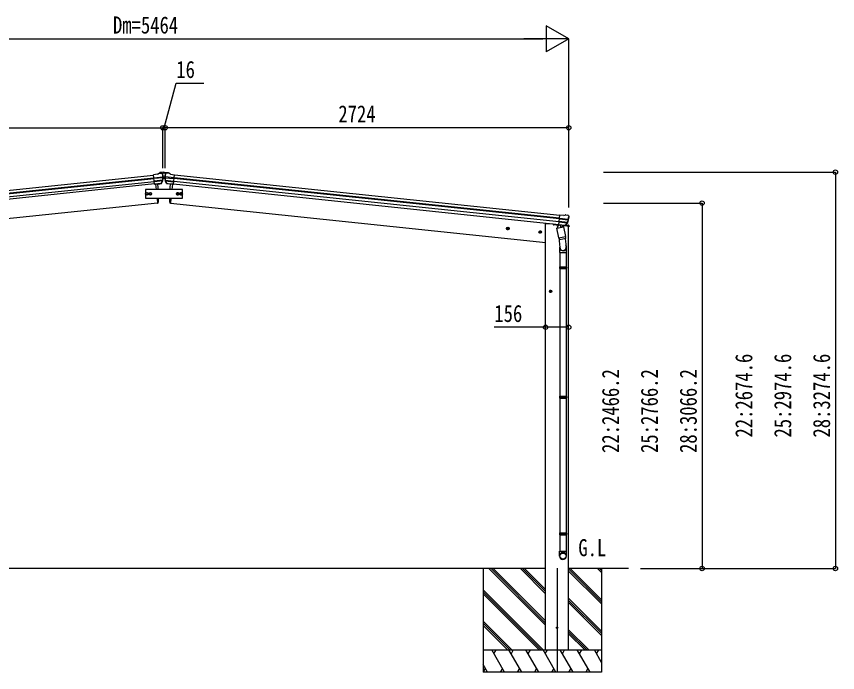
# Model space of a CAD drawing. Units: millimetres, scale not verified. Extents: x -14718 to 14718, y -10395 to 10395.
# Drawn here: x -9010 to -3467, y -6040 to -1612 of the extents above; entities that cross this region are included whole.
import ezdxf
from ezdxf.enums import TextEntityAlignment as Align

# ---------------------------------------------------------------- set-up
doc = ezdxf.new("R2010")
doc.units = ezdxf.units.MM
doc.header["$LTSCALE"] = 50
for name, color, linetype in [('0-2_USER1', 3, 'Continuous'), ('0-3_YKK_12', 2, 'Continuous'), ('0-4_YKK_13', 4, 'Continuous'), ('0-5_YKK_A1', 4, 'Continuous'), ('0-6_YKK_D', 6, 'Continuous')]:
    doc.layers.add(name, color=color, linetype=linetype)
doc.styles.add('ＭＳ ゴシック', font='')
doc.styles.get('ＭＳ ゴシック').set_extended_font_data('MS Gothic')

msp = doc.modelspace()

# ---------------------------------------------------------------- linework, layer by layer
at = {"layer": '0-3_YKK_12'}
msp.add_line((-5359.83, -5335), (-5359.83, -6040), dxfattribs=at)
at = {"layer": '0-4_YKK_13'}
for p, q in [((-8057.21, -2677.25), (-8083.73, -2680.04)), ((-8076.95, -2744.59), (-8083.73, -2680.04)), ((-8081.57, -2700.57), (-8021.84, -2694.29)), ((-8021.36, -2700.16), (-8080.96, -2706.42)), ((-8017.59, -2661.91), (-8041.73, -2664.02)), ((-8030.89, -2668.45), (-8030.9, -2668.45)), ((-8027.23, -2669.54), (-8027.23, -2669.54)), ((-8027.23, -2669.54), (-8022.91, -2673.04)), ((-8022.91, -2673.04), (-8022.05, -2673.73)), ((-8020.66, -2677.43), (-8020.97, -2675.58)), ((-8019.61, -2703.41), (-8007.57, -2703.41)), ((-8017.59, -2661.91), (-8009.59, -2661.91)), ((-8012.33, -2666.63), (-8011.49, -2666.63)), ((-8012.33, -2699.33), (-8011.49, -2699.33)), ((-8009.59, -2661.91), (-7985.45, -2664.02)), ((-8006.6, -2677.43), (-8006.3, -2675.58)), ((-8005.91, -2700.16), (-7946.3, -2706.42)), ((-7945.69, -2700.57), (-8005.43, -2694.29)), ((-8004.36, -2673.04), (-8005.22, -2673.73)), ((-8000.04, -2669.54), (-8004.36, -2673.04)), ((-8000.04, -2669.54), (-8000.03, -2669.54)), ((-7996.37, -2668.45), (-7996.37, -2668.45)), ((-7982.09, -2669.85), (-7985.45, -2664.02)), ((-7982.09, -2670.06), (-7982.09, -2669.85)), ((-7970.05, -2677.25), (-7943.53, -2680.04)), ((-7950.32, -2744.59), (-7943.53, -2680.04)), ((-8022.19, -2716.91), (-8079.23, -2722.91)), ((-8023.58, -2721.57), (-8078.76, -2727.37)), ((-8033.59, -2739.81), (-8076.97, -2744.37)), ((-8076.95, -2744.59), (-8067, -2743.55)), ((-8070.07, -2743.87), (-8066.4, -2778.7)), ((-8067, -2743.55), (-8066.73, -2743.61)), ((-8066.73, -2743.61), (-8041.4, -2740.95)), ((-8041.4, -2740.95), (-8041.15, -2740.83)), ((-8041.15, -2740.83), (-8033.45, -2740.02)), ((-8032.14, -2738.15), (-8022.69, -2719.85)), ((-8031.09, -2738.58), (-8020.97, -2720.32)), ((-7996.17, -2738.58), (-8006.3, -2720.32)), ((-8005.07, -2716.91), (-7948.04, -2722.91)), ((-7995.12, -2738.15), (-8004.57, -2719.85)), ((-8003.68, -2721.57), (-7948.51, -2727.37)), ((-7986.12, -2740.83), (-7993.81, -2740.02)), ((-7993.67, -2739.81), (-7950.29, -2744.37)), ((-7985.87, -2740.95), (-7986.12, -2740.83)), ((-7960.53, -2743.61), (-7985.87, -2740.95)), ((-7957.2, -2743.87), (-7960.86, -2778.7)), ((-7960.26, -2743.55), (-7960.53, -2743.61)), ((-7950.32, -2744.59), (-7960.26, -2743.55)), ((-8060.1, -2838.7), (-8056.68, -2871.26)), ((-8056.68, -2871.26), (-8054.62, -2870.97)), ((-7970.59, -2871.26), (-7972.64, -2870.97)), ((-7967.17, -2838.7), (-7970.59, -2871.26)), ((-5348.57, -3018.05), (-5341.78, -2953.49)), ((-5284.95, -2986.14), (-5344.56, -2979.88)), ((-5343.94, -2974.02), (-5284.2, -2980.3)), ((-5315.26, -2956.28), (-5341.78, -2953.49)), ((-5287.69, -2953.15), (-5287.69, -2953.15)), ((-5284.33, -2954.97), (-5284.33, -2954.97)), ((-5284.33, -2954.97), (-5280.83, -2959.29)), ((-5280.83, -2959.29), (-5280.13, -2960.15)), ((-5279.55, -2964.06), (-5279.46, -2962.18)), ((-5386.81, -3011.1), (-5386.39, -3014.33)), ((-5352.69, -3021.73), (-5381.95, -3018.65)), ((-5360.78, -3040.12), (-5315.9, -3030.98)), ((-5347.42, -3105.77), (-5360.78, -3040.12)), ((-5349.33, -3016.65), (-5360.53, -3033.57)), ((-5360.53, -3033.57), (-5359.26, -3039.81)), ((-5348.4, -3016.46), (-5349.33, -3016.65)), ((-5348.57, -3018.05), (-5338.62, -3019.09)), ((-5305.17, -3022.38), (-5348.54, -3017.82)), ((-5291.58, -3006.63), (-5346.76, -3000.83)), ((-5345.02, -3018.51), (-5346.59, -3018.35)), ((-5289.26, -3002.36), (-5346.29, -2996.36)), ((-5307.48, -3022.46), (-5345.02, -3018.51)), ((-5338.88, -3019.54), (-5335.96, -3033.89)), ((-5338.62, -3019.09), (-5338.37, -3019.21)), ((-5338.37, -3019.21), (-5313.04, -3021.87)), ((-5309.74, -3024.78), (-5334.49, -3034.53)), ((-5318.08, -3028.06), (-5317.42, -3031.29)), ((-5315.9, -3030.98), (-5302.54, -3096.64)), ((-5313.04, -3021.87), (-5312.76, -3021.81)), ((-5312.76, -3021.81), (-5305.07, -3022.62)), ((-5278.94, -3029.48), (-5312.67, -3025.93)), ((-5309.27, -3022.92), (-5309.13, -3023.65)), ((-5305.92, -3022.62), (-5307.48, -3022.46)), ((-5303.4, -3021.06), (-5290.36, -3005.13)), ((-5302.46, -3021.7), (-5288.77, -3005.94)), ((-5299.35, -3018.28), (-5282.5, -3020.05)), ((-5279.84, -3022.65), (-5278.94, -3029.48)), ((-5347.86, -3103.63), (-5341.2, -3171.38)), ((-5347.42, -3105.77), (-5302.54, -3096.64)), ((-5300.06, -3108.89), (-5302.56, -3096.64)), ((-5347.41, -3105.77), (-5344.87, -3118.24)), ((-5301.61, -3111.25), (-5342.57, -3119.58)), ((-5304.95, -3111.93), (-5299.39, -3167.65)), ((-5300.28, -3110.28), (-5300.28, -3110.28)), ((-5343.24, -3170.15), (-5343.24, -3204.81)), ((-5343.24, -3204.81), (-5297.24, -3204.81)), ((-5341.24, -3204.81), (-5341.24, -3301.55)), ((-5299.24, -3204.81), (-5299.24, -3301.55)), ((-5297.24, -3204.81), (-5297.24, -3170.46)), ((-5343.24, -3303.55), (-5342.24, -3301.55)), ((-5343.24, -3303.55), (-5297.24, -3303.55)), ((-5343.24, -3303.55), (-5343.24, -3311.55)), ((-5343.24, -3311.55), (-5297.24, -3311.55)), ((-5343.24, -3311.55), (-5342.24, -3313.55)), ((-5342.24, -3301.55), (-5298.24, -3301.55)), ((-5342.24, -3313.55), (-5298.24, -3313.55)), ((-5341.24, -3313.55), (-5341.24, -4175.25)), ((-5299.24, -3313.55), (-5299.24, -4175.25)), ((-5297.24, -3303.55), (-5298.24, -3301.55)), ((-5343.24, -4177.25), (-5342.24, -4175.25)), ((-5343.24, -4177.25), (-5297.24, -4177.25)), ((-5343.24, -4177.25), (-5343.24, -4185.25)), ((-5343.24, -4185.25), (-5297.24, -4185.25)), ((-5343.24, -4185.25), (-5342.24, -4187.25)), ((-5342.24, -4175.25), (-5298.24, -4175.25)), ((-5342.24, -4187.25), (-5298.24, -4187.25)), ((-5341.24, -4187.25), (-5341.24, -5097.94)), ((-5299.24, -4187.25), (-5299.24, -5097.94)), ((-5297.24, -4177.25), (-5298.24, -4175.25)), ((-5343.24, -5099.94), (-5342.24, -5097.94)), ((-5342.24, -5097.94), (-5298.24, -5097.94)), ((-5297.24, -5099.94), (-5298.24, -5097.94)), ((-5343.24, -5099.94), (-5297.24, -5099.94)), ((-5343.24, -5099.94), (-5343.24, -5107.94)), ((-5343.24, -5107.94), (-5297.24, -5107.94)), ((-5343.24, -5107.94), (-5342.24, -5109.94)), ((-5342.24, -5109.94), (-5298.24, -5109.94)), ((-5341.24, -5109.94), (-5341.24, -5219.94)), ((-5299.24, -5109.94), (-5299.24, -5219.94)), ((-5343.24, -5254.08), (-5343.24, -5219.94)), ((-5343.24, -5219.94), (-5297.24, -5219.94)), ((-5297.24, -5254.08), (-5297.24, -5219.94))]:
    msp.add_line(p, q, dxfattribs=at)
for points in [[(-8057.21, -2677.25), (-8045.61, -2670.28), (-8045.61, -2670.28)], [(-8045.09, -2670.03), (-8045.09, -2669.85), (-8041.73, -2664.02)], [(-8044.38, -2669.87), (-8044.38, -2669.87), (-8030.9, -2668.45)], [(-8014.85, -2665.79), (-8015.69, -2665.79), (-8015.69, -2666.63), (-8014.85, -2666.63)], [(-8014.85, -2698.49), (-8015.69, -2698.49), (-8015.69, -2699.33), (-8014.85, -2699.33)], [(-8013.17, -2664.95), (-8013.17, -2664.11), (-8014.01, -2664.11), (-8014.01, -2664.95)], [(-8014.01, -2667.47), (-8014.01, -2668.31), (-8013.17, -2668.31), (-8013.17, -2667.47)], [(-8013.17, -2697.65), (-8013.17, -2696.81), (-8014.01, -2696.81), (-8014.01, -2697.65)], [(-8014.01, -2700.17), (-8014.01, -2701.01), (-8013.17, -2701.01), (-8013.17, -2700.17)], [(-8011.49, -2666.63), (-8011.49, -2665.79), (-8012.33, -2665.79)], [(-8011.49, -2699.33), (-8011.49, -2698.49), (-8012.33, -2698.49)], [(-7982.88, -2669.87), (-7982.88, -2669.87), (-7996.37, -2668.45)], [(-7970.05, -2677.25), (-7981.65, -2670.28), (-7981.65, -2670.28)], [(-5315.26, -2956.28), (-5302.47, -2951.88), (-5302.46, -2951.87)], [(-5301.18, -2951.73), (-5301.18, -2951.73), (-5287.69, -2953.15)], [(-5297.24, -3303.55), (-5297.24, -3311.55), (-5298.24, -3313.55)], [(-5297.24, -4177.25), (-5297.24, -4185.25), (-5298.24, -4187.25)], [(-5297.24, -5099.94), (-5297.24, -5107.94), (-5298.24, -5109.94)]]:
    msp.add_lwpolyline(points, dxfattribs=at)
for points in [[(-7888.8, -2838.7), (-7888.8, -2778.7), (-8138.8, -2778.7), (-8138.8, -2838.7)], [(-8136.81, -2808.71), (-8133.05, -2802.21), (-8125.55, -2802.21), (-8121.8, -2808.71), (-8125.55, -2815.21), (-8133.05, -2815.21)], [(-8113.31, -2808.71), (-8109.55, -2802.21), (-8102.05, -2802.21), (-8098.3, -2808.71), (-8102.05, -2815.21), (-8109.55, -2815.21)], [(-7914.3, -2808.7), (-7918.05, -2802.2), (-7925.55, -2802.2), (-7929.31, -2808.7), (-7925.55, -2815.2), (-7918.05, -2815.2)], [(-7890.8, -2808.7), (-7894.55, -2802.2), (-7902.05, -2802.2), (-7905.81, -2808.7), (-7902.05, -2815.2), (-7894.55, -2815.2)]]:
    msp.add_lwpolyline(points, close=True, dxfattribs=at)
for centre, radius in [((-8013.59, -2666.21), 3.5), ((-8013.59, -2698.91), 3.5), ((-8129.3, -2808.71), 8.5), ((-8129.3, -2808.71), 7.7), ((-8129.3, -2808.71), 6.5), ((-8105.8, -2808.71), 8.5), ((-8105.8, -2808.71), 7.7), ((-8105.8, -2808.71), 6.5), ((-7921.8, -2808.7), 8.5), ((-7921.8, -2808.7), 7.7), ((-7921.8, -2808.7), 6.5), ((-7898.3, -2808.7), 8.5), ((-7898.3, -2808.7), 7.7), ((-7898.3, -2808.7), 6.5), ((-5359.83, -5737.5), 4.5)]:
    msp.add_circle(centre, radius, dxfattribs=at)
for centre, radius, start, end in [((-8044.07, -2672.85), 3, 96.02369, 120.97631), ((-8030.37, -2673.42), 5, 51.04426, 95.95574), ((-8214.22, -2699.08), 192.44, 1.4271, 6.57578), ((-8221.55, -2698.55), 200.2, 354.20009, 359.53883), ((-7976.56, -2692.18), 45.32, 182.67122, 185.64518), ((-8021.17, -2701.5), 1.35, 95.1605, 97.91927), ((-8018.56, -2699.94), 2.74, 179.02151, 184.43412), ((-8221.55, -2698.55), 202, 354.13916, 6), ((-8014.85, -2664.95), 0.84, 270, 0), ((-8014.85, -2667.47), 0.84, 0, 90), ((-8014.85, -2697.65), 0.84, 270, 0), ((-8014.85, -2700.17), 0.84, 0, 90), ((-8012.33, -2664.95), 0.84, 180, 270), ((-8012.33, -2667.47), 0.84, 90, 180), ((-8012.33, -2697.65), 0.84, 180, 270), ((-8012.33, -2700.17), 0.84, 90, 180), ((-7805.71, -2698.55), 202, 174, 185.86084), ((-8008.7, -2699.94), 2.74, 355.56588, 0.97849), ((-8006.09, -2701.5), 1.35, 82.08073, 84.8395), ((-7805.71, -2698.55), 200.2, 180.46117, 185.79991), ((-8050.7, -2692.18), 45.32, 354.35482, 357.32878), ((-7813.05, -2699.08), 192.44, 173.42422, 178.5729), ((-7996.89, -2673.42), 5, 84.04426, 128.95574), ((-7983.2, -2672.85), 3, 59.02369, 83.97631), ((-8951.28, -2831.05), 900, 3.33427, 5.64987), ((-8033.71, -2737.13), 2.99, 285.2717, 331.00739), ((-8025.36, -2718.47), 3, 332.69111, 354.20009), ((-8023.59, -2718.87), 3, 331, 354.13916), ((-8003.67, -2718.87), 3, 185.86084, 209), ((-8001.91, -2718.47), 3, 185.79991, 207.30889), ((-7993.56, -2737.13), 2.99, 208.99261, 254.7283), ((-7075.98, -2831.05), 900, 174.35013, 176.66573), ((-8055.04, -2868), 3, 278, 357.63919), ((-8951.28, -2831.05), 900, 357.63919, 359.51266), ((-7075.98, -2831.05), 900, 180.48734, 182.36081), ((-7972.22, -2868), 3, 182.36081, 262), ((-5301.49, -2954.71), 3, 84.02369, 108.97631), ((-5480.44, -2942.94), 200.2, 342.20009, 347.53883), ((-5480.44, -2942.94), 202, 342.13916, 354), ((-5288.22, -2958.12), 5, 39.04426, 83.95574), ((-5285.05, -2987.49), 1.35, 83.1605, 85.91927), ((-5282.18, -2986.51), 2.74, 167.02151, 172.43412), ((-5239.48, -2987.65), 45.32, 170.67122, 173.64518), ((-5473.37, -2944.99), 192.44, 349.4271, 354.57578), ((-5381.43, -3013.68), 5, 187.5, 264), ((-5346.53, -3017.85), 0.5, 228.73754, 264), ((-5339.47, -3019.7), 0.604, 15.29405, 86.90158), ((-5334.97, -3033.61), 1.03, 195.53431, 297.46103), ((-5310.11, -3023.85), 1, 291.5, 11.5), ((-5308.78, -3022.82), 0.5, 84, 191.5), ((-5305.87, -3022.12), 0.5, 264, 299.26246), ((-5304.72, -3019.74), 2.99, 273.2717, 319.00739), ((-5292.68, -3003.23), 3, 320.69111, 342.20009), ((-5291.03, -3003.98), 3, 319, 342.13916), ((-5282.81, -3023.04), 3, 7.5, 84), ((-5342.97, -3117.62), 2, 198.03157, 281.5), ((-5302.01, -3109.29), 2, 281.5, 330.09038), ((-5301.97, -3109.31), 1.95, 330.02234, 12.45983), ((-5327.24, -3170.46), 30, 0, 2.54858)]:
    msp.add_arc(centre, radius, start, end, dxfattribs=at)
for centre, major_axis, ratio, start_param, end_param in [((-8022.92, -2677.04), (-0.87, 5.91), 0.020485, 0.671432, 1.5691306), ((-8028.31, -2672.52), (5.88, -1.31), 0.24881, 0.460585, 0.4641038), ((-8023.94, -2676.07), (-2.34, 1.9), 0.995767, 3.9859716, 4.712389), ((-8219.25, -2720.49), (-20.92, 199.05), 0.994373, 4.7113789, 4.7277536), ((-8003.33, -2676.07), (2.34, 1.9), 0.995767, 1.5707963, 2.2972137), ((-7808.02, -2720.49), (20.92, 199.05), 0.994373, 1.5554317, 1.5718064), ((-7998.95, -2672.52), (-5.88, -1.31), 0.24881, 5.8190815, 5.8226003), ((-8004.34, -2677.04), (0.87, 5.91), 0.020485, 4.7140547, 5.6117533), ((-8033.91, -2736.83), (-0.11, 3), 0.642905, 3.2459383, 4.203928), ((-8033.77, -2737.03), (1.66, -2.51), 0.997631, 5.8041905, 5.8929484), ((-8033.85, -2736.92), (3.53, -2.11), 0.650902, 5.2561448, 5.3289554), ((-8031.47, -2736.57), (1.08, 3.13), 0.040856, 2.1135035, 2.1416249), ((-7995.79, -2736.57), (-1.08, 3.13), 0.040856, 4.1415604, 4.1696818), ((-7993.36, -2736.83), (0.11, 3), 0.642905, 2.0792573, 3.037247), ((-7993.42, -2736.92), (-3.53, -2.11), 0.650902, 0.9542299, 1.0270405), ((-7993.49, -2737.03), (-1.66, -2.51), 0.997631, 0.3902369, 0.4789948), ((-5482.75, -2964.89), (20.92, 199.05), 0.994373, 4.7113789, 4.7277536), ((-5281.67, -2963.2), (0.38, 5.97), 0.020485, 0.671432, 1.5691306), ((-5286.01, -2957.66), (5.48, -2.51), 0.24881, 0.460585, 0.4641038), ((-5282.47, -2962.04), (-1.9, 2.34), 0.995767, 3.9859716, 4.712389), ((-5304.85, -3019.4), (0.51, 2.96), 0.642905, 3.2459383, 4.203928), ((-5304.76, -3019.63), (1.1, -2.8), 0.997631, 5.8041905, 5.8929484), ((-5304.81, -3019.51), (3.02, -2.79), 0.650902, 5.2561448, 5.3289554), ((-5302.42, -3019.66), (1.71, 2.84), 0.040856, 2.1135035, 2.1416249), ((-5320.24, -3170.15), (-23, 0), 0.996195, 5.9588909, 9.9444346), ((-5320.24, -3170.15), (-21, 0), 0.996195, 0.0583862, 3.2616355), ((-5320.24, -5252.34), (23, 0), 0.996195, 6.2831853, 9.424778), ((-5320.24, -5254.08), (23, 0), 0.996195, 6.2831853, 9.424778), ((-5320.24, -5254.08), (0, -23.43), 0.981806, 4.712389, 7.8539816)]:
    msp.add_ellipse(centre, major_axis=major_axis, ratio=ratio, start_param=start_param, end_param=end_param, dxfattribs=at)
msp.add_ellipse((-5320.24, -5254.08), major_axis=(-21, 0), ratio=0.996195, dxfattribs=at)
at = {"layer": '0-5_YKK_A1'}
for p, q in [((-10685.27, -2955.48), (-8083.52, -2682.03)), ((-10683.29, -2974.38), (-8081.54, -2700.92)), ((-10682.86, -2978.56), (-8081.1, -2705.1)), ((-5344.41, -2978.56), (-7946.17, -2705.1)), ((-5343.98, -2974.38), (-7945.73, -2700.92)), ((-5341.99, -2955.48), (-7943.74, -2682.03)), ((-10680.76, -2998.42), (-8079.01, -2724.96)), ((-8077.25, -2741.7), (-10679, -3015.15)), ((-8070.07, -2743.87), (-8066.4, -2778.7)), ((-7957.2, -2743.87), (-7960.86, -2778.7)), ((-7950.01, -2741.7), (-5348.26, -3015.15)), ((-5346.5, -2998.42), (-7948.25, -2724.96)), ((-8056.68, -2871.26), (-10590.18, -3137.54)), ((-8060.1, -2838.7), (-8056.68, -2871.26)), ((-7967.17, -2838.7), (-7970.59, -2871.26)), ((-7970.59, -2871.26), (-5437.08, -3137.54)), ((-5702.54, -3042.27), (-5682.65, -3044.36)), ((-5698.67, -3038.9), (-5691.81, -3035.85)), ((-5693.64, -3053.26), (-5691.55, -3033.37)), ((-5686.52, -3047.73), (-5693.38, -3050.78)), ((-5691.81, -3035.85), (-5685.74, -3040.26)), ((-5685.74, -3040.26), (-5686.52, -3047.73)), ((-5282.08, -5887.5), (-5282.08, -3029.15)), ((-5483.74, -3065.27), (-5463.85, -3067.36)), ((-5479.87, -3061.9), (-5473.01, -3058.85)), ((-5474.84, -3076.26), (-5472.75, -3056.37)), ((-5467.73, -3070.72), (-5474.58, -3073.78)), ((-5473.01, -3058.85), (-5466.94, -3063.26)), ((-5466.94, -3063.26), (-5467.73, -3070.72)), ((-5413.58, -3467.04), (-5393.58, -3467.04)), ((-5410.08, -3463.29), (-5403.58, -3459.53)), ((-5403.58, -3477.04), (-5403.58, -3457.04)), ((-5403.58, -3459.53), (-5397.08, -3463.29)), ((-5397.08, -3470.79), (-5403.58, -3474.54)), ((-5397.08, -3463.29), (-5397.08, -3470.79)), ((-5437.58, -5337.5), (-10589.68, -5337.5)), ((-5859.83, -5337.5), (-5859.83, -6037.5)), ((-5437.58, -5719.76), (-5819.85, -5337.5)), ((-5437.58, -5705.62), (-5805.71, -5337.5)), ((-5437.58, -5691.48), (-5791.56, -5337.5)), ((-5437.58, -5507.63), (-5607.72, -5337.5)), ((-5437.58, -5493.49), (-5593.57, -5337.5)), ((-5437.58, -5479.35), (-5579.43, -5337.5)), ((-4877.4, -5337.5), (-5282.08, -5337.5)), ((-5059.83, -5562.87), (-5282.08, -5340.62)), ((-5059.83, -5577.01), (-5282.08, -5354.76)), ((-5059.83, -5548.73), (-5271.06, -5337.5)), ((-5059.83, -5364.88), (-5087.22, -5337.5)), ((-5059.83, -5350.74), (-5073.07, -5337.5)), ((-5059.83, -5337.5), (-5059.83, -6037.5)), ((-5453.69, -5887.5), (-5859.83, -5481.36)), ((-5467.83, -5887.5), (-5859.83, -5495.5)), ((-5481.98, -5887.5), (-5859.83, -5509.65)), ((-5059.83, -5760.86), (-5282.08, -5538.61)), ((-5059.83, -5775), (-5282.08, -5552.75)), ((-5059.83, -5789.14), (-5282.08, -5566.89)), ((-5665.83, -5887.5), (-5859.83, -5693.49)), ((-5679.97, -5887.5), (-5859.83, -5707.63)), ((-5694.11, -5887.5), (-5859.83, -5721.78)), ((-5145.33, -5887.5), (-5282.08, -5750.74)), ((-5159.47, -5887.5), (-5282.08, -5764.88)), ((-5173.61, -5887.5), (-5282.08, -5779.03)), ((-5859.83, -5887.5), (-5059.83, -5887.5)), ((-5714.45, -6037.5), (-5801.05, -5887.5)), ((-5786.05, -5913.48), (-5771.05, -5887.5)), ((-5598.98, -6037.5), (-5685.58, -5887.5)), ((-5655.58, -5887.5), (-5670.58, -5913.48)), ((-5483.51, -6037.5), (-5570.11, -5887.5)), ((-5555.11, -5913.48), (-5540.11, -5887.5)), ((-5368.04, -6037.5), (-5454.64, -5887.5)), ((-5439.64, -5913.48), (-5424.64, -5887.5)), ((-5252.57, -6037.5), (-5339.17, -5887.5)), ((-5324.17, -5913.48), (-5309.17, -5887.5)), ((-5137.1, -6037.5), (-5223.7, -5887.5)), ((-5208.7, -5913.48), (-5193.7, -5887.5)), ((-5059.83, -5971.33), (-5108.24, -5887.5)), ((-5093.23, -5913.48), (-5078.23, -5887.5)), ((-5829.92, -6037.5), (-5859.83, -5985.69)), ((-5844.92, -6011.52), (-5859.83, -6037.35)), ((-5059.83, -6037.5), (-5859.83, -6037.5)), ((-5729.45, -6011.52), (-5744.45, -6037.5)), ((-5613.98, -6011.52), (-5628.98, -6037.5)), ((-5498.51, -6011.52), (-5513.51, -6037.5)), ((-5383.04, -6011.52), (-5398.04, -6037.5)), ((-5267.57, -6011.52), (-5282.57, -6037.5)), ((-5152.1, -6011.52), (-5167.1, -6037.5))]:
    msp.add_line(p, q, dxfattribs=at)
for points in [[(-5693.38, -3050.78), (-5699.45, -3046.37), (-5698.67, -3038.9)], [(-5437.58, -5887.5), (-5437.58, -3008.49), (-5417.58, -3008.49), (-5386.73, -3011.73)], [(-5474.58, -3073.78), (-5480.66, -3069.36), (-5479.87, -3061.9)], [(-5403.58, -3474.54), (-5410.08, -3470.79), (-5410.08, -3463.29)]]:
    msp.add_lwpolyline(points, dxfattribs=at)
for centre, radius in [((-5692.59, -3043.32), 8.5), ((-5692.59, -3043.32), 7.7), ((-5692.59, -3043.32), 6.5), ((-5473.8, -3066.31), 8.5), ((-5473.8, -3066.31), 7.7), ((-5473.8, -3066.31), 6.5), ((-5403.58, -3467.04), 8.5), ((-5403.58, -3467.04), 7.7), ((-5403.58, -3467.04), 6.5)]:
    msp.add_circle(centre, radius, dxfattribs=at)
at = {"layer": '0-6_YKK_D'}
for p, q in [((-5281.5, -1762.91), (-5433.06, -1675.41)), ((-5433.06, -1675.41), (-5433.06, -1850.41)), ((-10570.68, -1762.91), (-5456.5, -1762.91)), ((-5281.5, -1762.91), (-5584.61, -1762.91)), ((-5281.5, -1762.91), (-5433.06, -1850.41)), ((-5281.5, -2612.91), (-5281.5, -1761.91)), ((-10745.68, -2362.91), (-8021.63, -2362.91)), ((-8021.63, -2607.61), (-8021.63, -2361.91)), ((-8021.63, -2636.34), (-8021.63, -2361.91)), ((-8005.55, -2362.91), (-8021.63, -2362.91)), ((-8005.55, -2636.34), (-8005.55, -2361.91)), ((-8005.55, -2607.61), (-8005.55, -2361.91)), ((-5281.5, -2362.91), (-8005.55, -2362.91)), ((-5281.5, -2901.51), (-5281.5, -2361.91)), ((-5046.75, -2662.91), (-3480.5, -2662.91)), ((-3481.5, -2662.91), (-3481.5, -5337.5)), ((-5046.75, -2871.26), (-4380.5, -2871.26)), ((-4381.5, -2871.26), (-4381.5, -5337.5)), ((-4797, -5337.5), (-4380.5, -5337.5)), ((-4796, -5337.5), (-3480.5, -5337.5))]:
    msp.add_line(p, q, dxfattribs=at)
for points in [[(-8013.59, -2362.91), (-7931.59, -2062.91), (-7744.79, -2062.91)], [(-5282.08, -3709.64), (-5437.58, -3709.64), (-5784.68, -3709.64)]]:
    msp.add_lwpolyline(points, dxfattribs=at)
for centre in [(-8021.63, -2362.91), (-8021.63, -2362.91), (-8005.55, -2362.91), (-8005.55, -2362.91), (-5281.5, -2362.91), (-3481.5, -2662.91), (-4381.5, -2871.26), (-5437.58, -3709.64), (-5282.08, -3709.64), (-4381.5, -5337.5), (-3481.5, -5337.5)]:
    msp.add_circle(centre, 14.88, dxfattribs=at)

# ---------------------------------------------------------------- texts
at = {"layer": '0-2_USER1', "style": 'ＭＳ ゴシック', "width": 0.8}
msp.add_text('G.L', height=115.5, dxfattribs=at).set_placement((-5216.5, -5289.5), align=Align.BOTTOM_LEFT)
at = {"layer": '0-6_YKK_D', "style": 'ＭＳ ゴシック', "width": 0.8}
for s, p in [('Dm=5464', (-8357.99, -1761.91)), ('16', (-7930.59, -2061.91)), ('2724', (-6836.73, -2361.91)), ('156', (-5783.68, -3708.64))]:
    msp.add_text(s, height=115.5, dxfattribs=at).set_placement(p, align=Align.BOTTOM_LEFT)
for s, p in [('22:2674.6', (-4007.5, -4453.81)), ('25:2974.6', (-3745, -4453.81)), ('28:3274.6', (-3482.5, -4453.81)), ('22:2466.2', (-4907.5, -4557.98)), ('25:2766.2', (-4645, -4557.98)), ('28:3066.2', (-4382.5, -4557.98))]:
    msp.add_text(s, height=115.5, rotation=90, dxfattribs=at).set_placement(p, align=Align.BOTTOM_LEFT)

doc.saveas('drawing.dxf')
